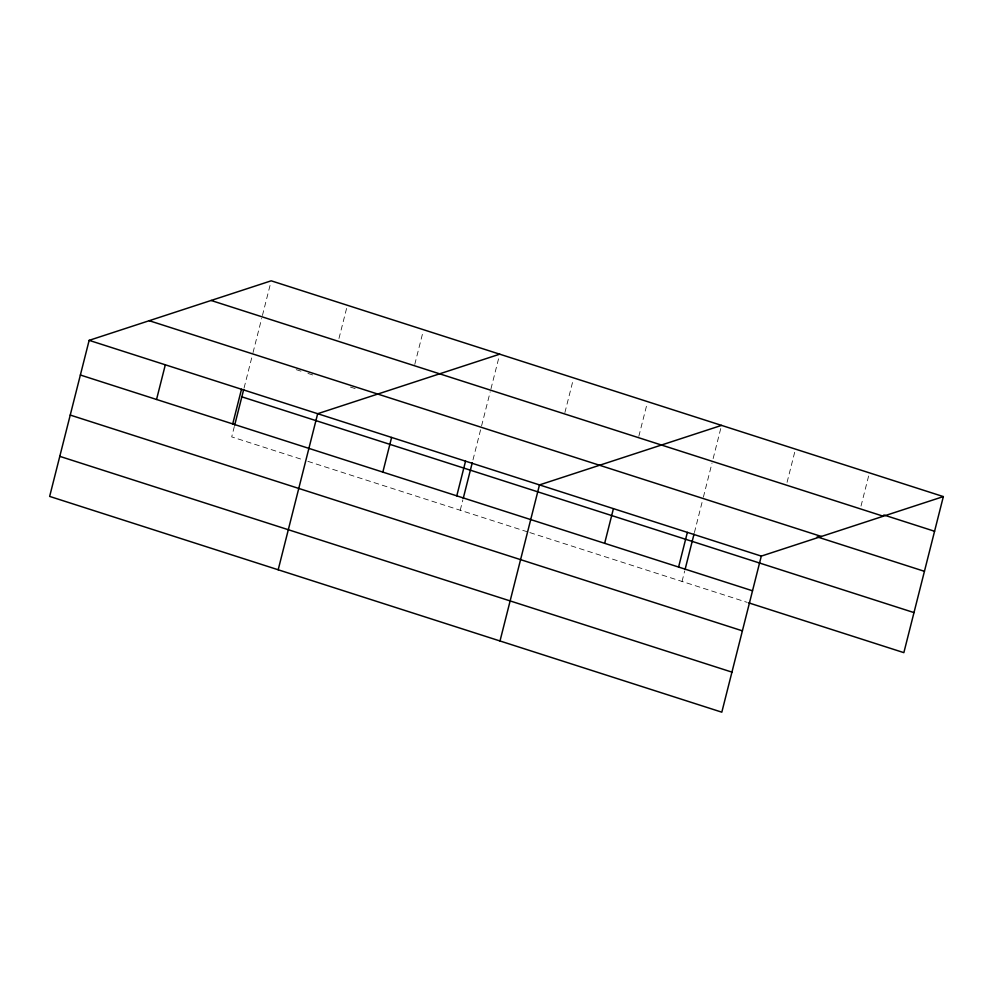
<?xml version="1.0" encoding="UTF-8"?>
<svg xmlns="http://www.w3.org/2000/svg" width="993" height="993" viewBox="0 0 993 993"><rect width="100%" height="100%" fill="white"/><g stroke="black" fill="none" stroke-linecap="round" stroke-linejoin="round"><path stroke-width="0.74" stroke-dasharray="4.96 3.72" d="M234.336 426.506L231.704 436.895L303.486 459.933M244.079 387.99L252.284 355.556M253.029 352.589L261.668 318.468M262.425 315.501L270.468 283.713M338.961 338.501L346.644 308.165M414.776 364.406L423.179 331.178M460.231 510.253L462.862 499.864M472.978 459.871L480.811 428.914M481.568 425.947L490.207 391.825M490.952 388.859L499.355 355.631M564.893 412.591L573.296 379.363M638.822 436.324L647.237 403.096M682.042 581.451L684.673 571.062M694.417 532.546L702.622 500.124M703.379 497.145L712.018 463.023M713.135 458.617L720.806 428.268M787.064 482.35L794.748 452.014M861.005 506.082L869.049 474.294M296.237 369.669L302.095 371.543M307.954 373.43L313.813 375.304M350.43 387.059L356.288 388.946M307.88 461.348L528.375 532.124M529.828 532.583L747.282 602.391"/><path stroke-width="1.49" d="M943.35 496.587L271.188 280.82L89.147 340.351L49.65 496.413L721.812 712.18L761.296 556.105L943.35 496.587L903.853 652.649L748.734 602.863M156.546 399.471L165.322 364.803M232.722 423.924L241.498 389.256M234.708 425.016L243.707 389.455M278.189 569.771L317.673 413.709L499.727 354.178M382.839 472.109L391.614 437.441M456.78 495.855L465.543 461.174M463.234 498.374L472.234 462.825M500 640.981L539.484 484.907L721.539 425.389M604.65 543.32L613.426 508.639M678.591 567.053L687.367 532.372M685.046 569.585L694.045 534.023M883.832 514.97L934.574 531.267M211.112 300.469L883.274 516.223M149.223 320.702L821.372 536.468M817.152 536.878L924.433 571.323M89.147 340.351L761.296 556.105M241.833 396.828L913.994 612.594M80.371 375.019L752.52 590.785M70.23 415.074L742.392 630.84M59.791 456.358L731.94 672.124"/></g></svg>
